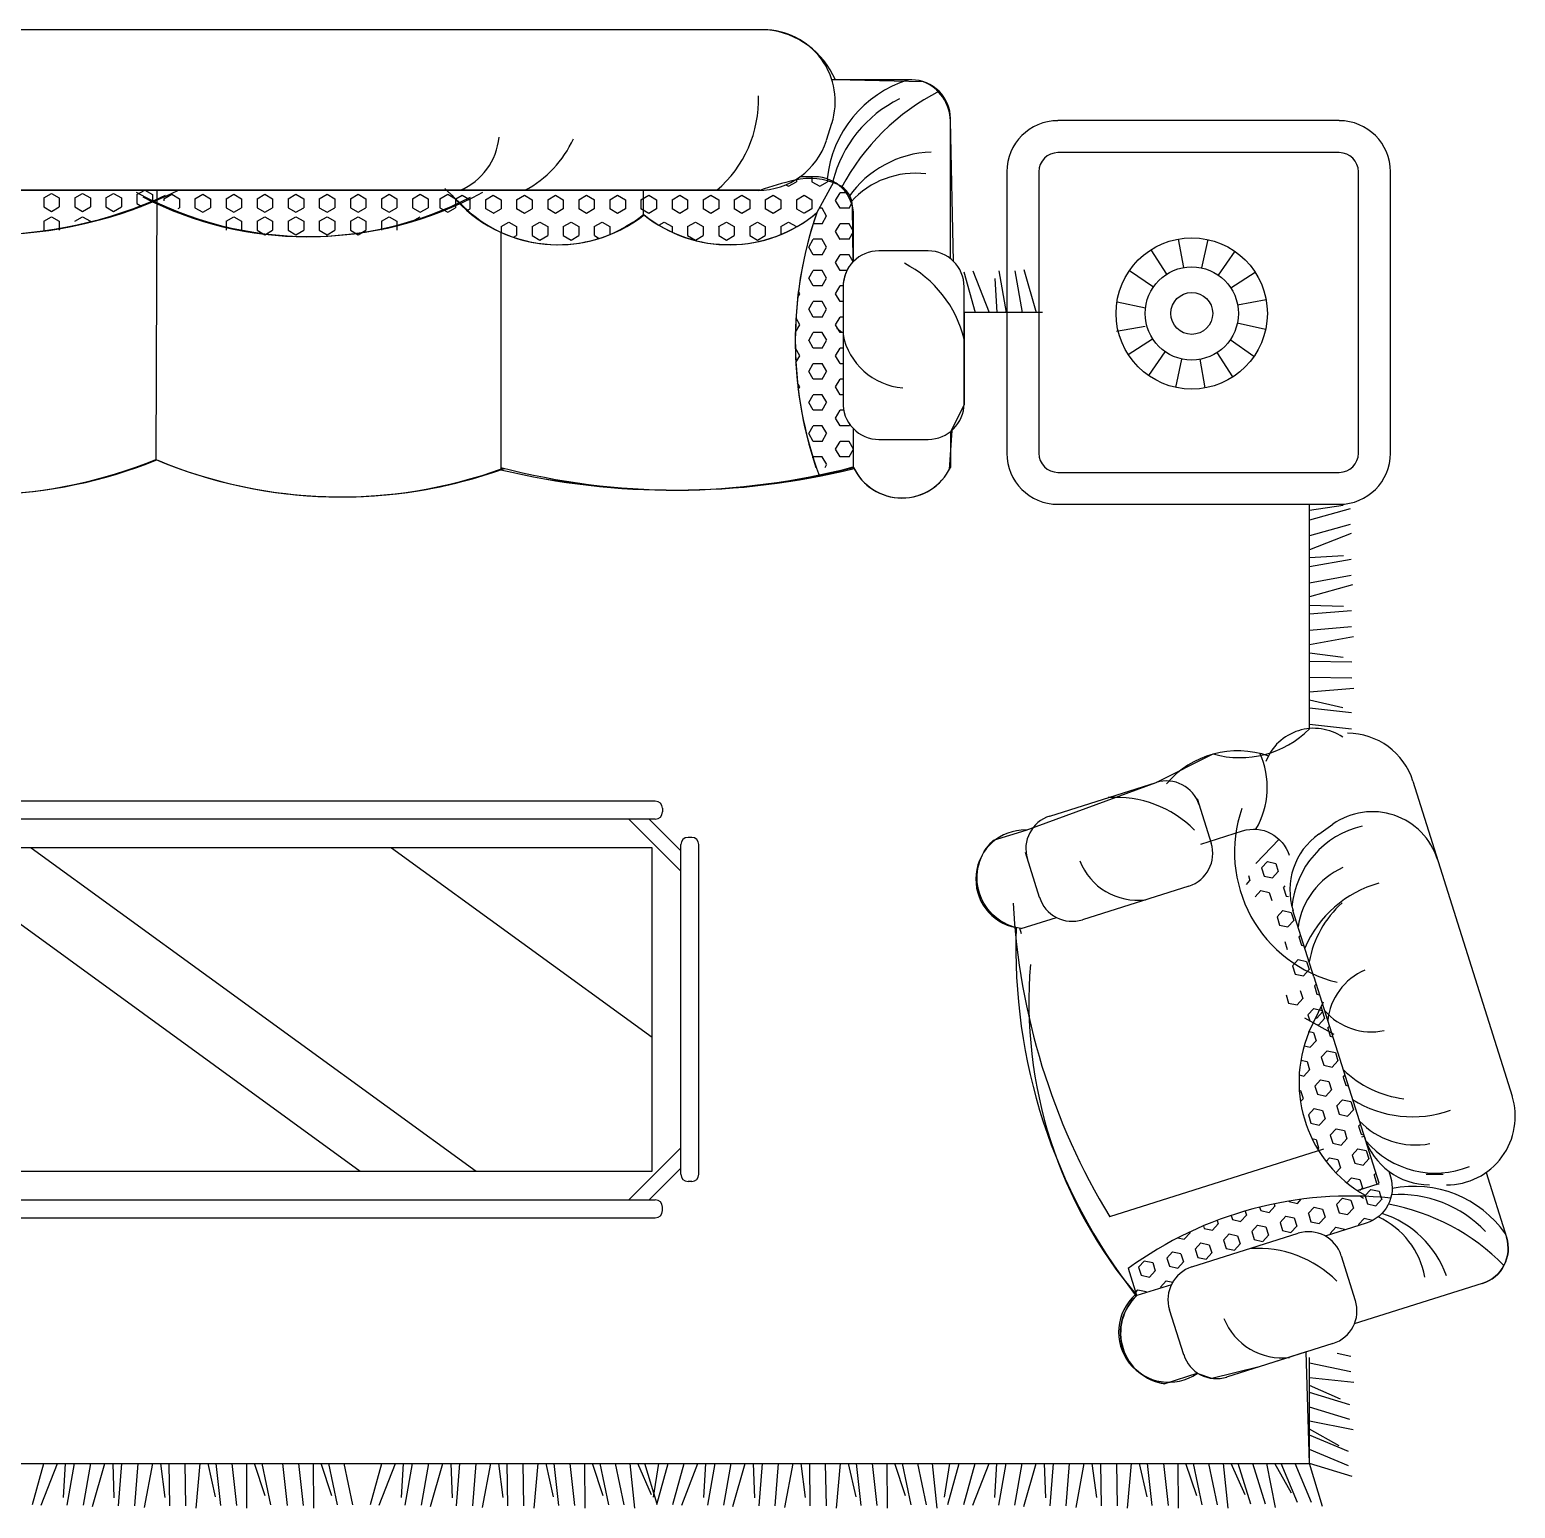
# Model space of a CAD drawing. Header units: inches. Extents: x -0.4 to 42.1, y 14 to 38.8.
# Drawn here: x 32.246 to 34.387, y 18.109 to 20.24 of the extents above; entities that cross this region are included whole.
import ezdxf

# ---------------------------------------------------------------- set-up
doc = ezdxf.new("R2010")
doc.units = ezdxf.units.IN
doc.header["$MEASUREMENT"] = 0
doc.layers.add('02', color=2, linetype='Continuous')
doc.layers.add('8', color=8, linetype='Continuous')

msp = doc.modelspace()

# ---------------------------------------------------------------- hatches: boundary and pattern name
at = {"layer": '8'}
h = msp.add_hatch(dxfattribs=at)
h.set_pattern_fill('HEX', color=256, scale=0.103452, angle=270, style=0)
h.set_pattern_definition([(270, (38.525096, 41.138092), (0.02239791, -1e-17), [0.01293144, -0.02586288]), (30, (38.525096, 41.138092), (-0.011198955, 0.01939716), [0.01293144, -0.02586288]), (330, (38.525096, 41.12516), (0.011198955, 0.01939716), [0.01293144, -0.02586288])])
edge = h.paths.add_edge_path()
edge.add_line((32.8473, 20.0087), (33.131, 20.0087))
edge.add_line((33.131, 20.0087), (33.131, 19.974))
edge.add_ellipse((33.0076, 20.1269), major_axis=(0.139, -0.139), ratio=1, start_angle=274.9942, end_angle=353.8852, ccw=False)
edge.add_line((32.8813, 19.9764), (32.8473, 20.0087))
edge = h.paths.add_edge_path()
edge.add_line((33.131, 20.0087), (33.2959, 20.0087))
edge.add_ellipse((33.2959, 20.1122), major_axis=(0.0732, -0.0732), ratio=1, start_angle=315, end_angle=350.7538)
edge.add_line((33.3563, 20.0282), (33.3777, 20.0282))
edge.add_ellipse((33.3777, 19.9724), major_axis=(0.0395, -0.0395), ratio=1, start_angle=105.7709, end_angle=135, ccw=False)
edge.add_line((33.405, 20.0211), (33.3807, 19.9764))
edge.add_ellipse((33.2543, 20.1269), major_axis=(0.139, -0.139), ratio=1, start_angle=276.1148, end_angle=355.0056, ccw=False)
edge.add_line((33.131, 19.974), (33.131, 20.0087))
h = msp.add_hatch(dxfattribs=at)
h.set_pattern_fill('HEX', color=256, scale=0.103452, angle=270, style=0)
h.set_pattern_definition([(180, (96.467926, 42.492788), (1e-17, 0.022397911), [0.01293144, -0.02586288]), (60, (96.467926, 42.492788), (0.01939716, -0.0111989554), [0.01293144, -0.02586288]), (120, (96.454995, 42.492788), (0.01939716, 0.0111989554), [0.01293144, -0.02586288])])
edge = h.paths.add_edge_path()
edge.add_ellipse((33.4702, 19.7015), major_axis=(0.0366, -0.0366), ratio=1, start_angle=225, end_angle=269.9558)
edge.add_line((33.4336, 19.665), (33.4336, 19.6093))
edge.add_line((33.4336, 19.6093), (33.3793, 19.6093))
edge.add_ellipse((33.9196, 19.7908), major_axis=(0.403, -0.403), ratio=1, start_angle=205.9943, end_angle=243.575, ccw=False)
edge.add_line((33.3807, 19.9764), (33.405, 20.0211))
edge.add_ellipse((33.3777, 19.9724), major_axis=(0.0395, 0.0395), ratio=1, start_angle=-45, end_angle=15.7709, ccw=False)
edge.add_line((33.4336, 19.9724), (33.4336, 19.9063))
edge.add_ellipse((33.4702, 19.8698), major_axis=(0.0366, 0.0366), ratio=1, start_angle=90.0442, end_angle=135)
edge.add_line((33.4184, 19.8698), (33.4184, 19.7015))
h = msp.add_hatch(dxfattribs=at)
h.set_pattern_fill('HEX', color=256, scale=0.104235, angle=162.5039, style=0)
h.set_pattern_definition([(287.496066, (36.219688, 83.52907), (0.020390742, 0.006427637), [0.012343647, -0.024687294]), (47.496066, (36.219688, 83.52907), (-0.015761868, 0.014445082), [0.012343647, -0.024687294]), (347.496066, (36.2234, 83.517298), (0.004628874, 0.020872719), [0.012343647, -0.024687294])])
edge = h.paths.add_edge_path()
edge.add_line((34.1909, 18.5774), (34.1095, 18.8357))
edge.add_line((34.1095, 18.8357), (34.0898, 18.7955))
edge.add_ellipse((34.2631, 18.7237), major_axis=(0.1326, -0.1326), ratio=1, start_angle=202.4903, end_angle=281.3813)
edge.add_line((34.1592, 18.5675), (34.1909, 18.5774))
h = msp.add_hatch(dxfattribs=at)
h.set_pattern_fill('HEX', color=256, scale=0.104235, angle=162.5039, style=0)
h.set_pattern_definition([(287.496066, (36.149064, 83.753115), (0.020390742, 0.006427637), [0.012343647, -0.024687294]), (47.496066, (36.149064, 83.753115), (-0.015761868, 0.014445082), [0.012343647, -0.024687294]), (347.496066, (36.152775, 83.741342), (0.004628874, 0.020872719), [0.012343647, -0.024687294])])
edge = h.paths.add_edge_path()
edge.add_ellipse((34.0893, 18.4585), major_axis=(-0.0349, -0.0349), ratio=1, start_angle=195.6959, end_angle=242.4961, ccw=False)
edge.add_line((34.1135, 18.5016), (34.1725, 18.5202))
edge.add_ellipse((34.1565, 18.571), major_axis=(-0.0377, -0.0377), ratio=1, start_angle=62.4961, end_angle=118.97)
edge.add_ellipse((34.1499, 18.0153), major_axis=(-0.3847, -0.3847), ratio=1, start_angle=218.902, end_angle=261.0711)
edge.add_line((33.8296, 18.4551), (33.8419, 18.416))
edge.add_line((33.8419, 18.416), (33.8916, 18.4316))
edge.add_ellipse((33.9361, 18.4102), major_axis=(0.0349, -0.0349), ratio=1, start_angle=152.4961, end_angle=199.2962, ccw=False)
edge.add_line((33.9213, 18.4573), (34.0744, 18.5056))

# ---------------------------------------------------------------- linework, layer by layer
at = {"layer": '02'}
for p, q in [((33.3089, 20.2401), (31.5483, 20.2396)), ((33.3037, 20.2402), (31.5596, 20.2402)), ((33.5174, 20.1679), (33.4024, 20.1679)), ((33.5345, 20.1652), (33.4074, 20.1679)), ((33.3944, 20.0808), (33.4023, 20.1053)), ((33.5732, 19.9104), (33.5732, 20.112)), ((33.5778, 19.9063), (33.5732, 20.109)), ((34.1336, 20.1092), (33.7281, 20.1092)), ((34.1336, 20.0631), (33.7281, 20.0631)), ((33.3777, 20.0282), (33.3563, 20.0282)), ((33.3807, 19.9764), (33.405, 20.0211)), ((33.6544, 20.0354), (33.6544, 19.6299)), ((33.7004, 20.0354), (33.7004, 19.6299)), ((34.1613, 19.6299), (34.1613, 20.0354)), ((34.2074, 19.6299), (34.2074, 20.0354)), ((33.2987, 20.0088), (31.5659, 20.0087)), ((33.2959, 20.0087), (31.5674, 20.0087)), ((32.2665, 19.9978), (32.2777, 20.0043)), ((32.2665, 19.9978), (32.2665, 19.9849)), ((32.2777, 20.0043), (32.2889, 19.9978)), ((32.2889, 19.9978), (32.2889, 19.9849)), ((32.3113, 19.9978), (32.3225, 20.0043)), ((32.3113, 19.9978), (32.3113, 19.9849)), ((32.3225, 20.0043), (32.3337, 19.9978)), ((32.3337, 19.9978), (32.3337, 19.9849)), ((32.3561, 19.9978), (32.3673, 20.0043)), ((32.3561, 19.9978), (32.3561, 19.9849)), ((32.3673, 20.0043), (32.3785, 19.9978)), ((32.3785, 19.9978), (32.3785, 19.9849)), ((32.4009, 20.0026), (32.4121, 20.0091)), ((32.4009, 20.0026), (32.4009, 19.9897)), ((32.4121, 20.0091), (32.4233, 20.0026)), ((32.4233, 20.0026), (32.4233, 19.9934)), ((32.4297, 20.0087), (32.4282, 19.6209)), ((32.4397, 19.9966), (32.4509, 20.003)), ((32.4397, 19.9966), (32.4397, 19.9938)), ((32.4509, 20.003), (32.4621, 19.9966)), ((32.4621, 19.9966), (32.4621, 19.9836)), ((32.4845, 19.9966), (32.4956, 20.003)), ((32.4845, 19.9966), (32.4845, 19.9836)), ((32.4956, 20.003), (32.5068, 19.9966)), ((32.5068, 19.9966), (32.5068, 19.9836)), ((32.5292, 19.9966), (32.5404, 20.003)), ((32.5292, 19.9966), (32.5292, 19.9836)), ((32.5404, 20.003), (32.5516, 19.9966)), ((32.5516, 19.9966), (32.5516, 19.9836)), ((32.574, 19.9966), (32.5852, 20.003)), ((32.574, 19.9966), (32.574, 19.9836)), ((32.5852, 20.003), (32.5964, 19.9966)), ((32.5964, 19.9966), (32.5964, 19.9836)), ((32.6188, 19.9966), (32.63, 20.003)), ((32.6188, 19.9966), (32.6188, 19.9836)), ((32.63, 20.003), (32.6412, 19.9966)), ((32.6412, 19.9966), (32.6412, 19.9836)), ((32.6636, 19.9966), (32.6748, 20.003)), ((32.6636, 19.9966), (32.6636, 19.9836)), ((32.6748, 20.003), (32.686, 19.9966)), ((32.686, 19.9966), (32.686, 19.9836)), ((32.7084, 19.9966), (32.7196, 20.003)), ((32.7084, 19.9966), (32.7084, 19.9836)), ((32.7196, 20.003), (32.7308, 19.9966)), ((32.7308, 19.9966), (32.7308, 19.9836)), ((32.7532, 19.9966), (32.7644, 20.003)), ((32.7532, 19.9966), (32.7532, 19.9836)), ((32.7644, 20.003), (32.7756, 19.9966)), ((32.7756, 19.9966), (32.7756, 19.9836)), ((32.798, 19.9966), (32.8092, 20.003)), ((32.798, 19.9966), (32.798, 19.9836)), ((32.8092, 20.003), (32.8204, 19.9966)), ((32.8204, 19.9966), (32.8204, 19.9836)), ((32.8376, 19.9966), (32.8488, 20.003)), ((32.8376, 19.9966), (32.8376, 19.9836)), ((32.8813, 19.9764), (32.8444, 20.0115)), ((32.8488, 20.003), (32.86, 19.9966)), ((32.86, 19.9966), (32.86, 19.9836)), ((33.131, 19.974), (33.131, 20.0087)), ((32.2665, 19.9849), (32.2777, 19.9784)), ((32.2777, 19.9784), (32.2889, 19.9849)), ((32.3113, 19.9849), (32.3225, 19.9784)), ((32.3225, 19.9784), (32.3337, 19.9849)), ((32.3561, 19.9849), (32.3673, 19.9784)), ((32.3673, 19.9784), (32.3785, 19.9849)), ((32.4009, 19.9897), (32.408, 19.9856)), ((32.4602, 19.9826), (32.4621, 19.9836)), ((32.4845, 19.9836), (32.4956, 19.9772)), ((32.4956, 19.9772), (32.5068, 19.9836)), ((32.5292, 19.9836), (32.5404, 19.9772)), ((32.5404, 19.9772), (32.5516, 19.9836)), ((32.574, 19.9836), (32.5852, 19.9772)), ((32.5852, 19.9772), (32.5964, 19.9836)), ((32.6188, 19.9836), (32.63, 19.9772)), ((32.63, 19.9772), (32.6412, 19.9836)), ((32.6636, 19.9836), (32.6748, 19.9772)), ((32.6748, 19.9772), (32.686, 19.9836)), ((32.7084, 19.9836), (32.7196, 19.9772)), ((32.7196, 19.9772), (32.7308, 19.9836)), ((32.7532, 19.9836), (32.7644, 19.9772)), ((32.7644, 19.9772), (32.7756, 19.9836)), ((32.798, 19.9836), (32.8092, 19.9772)), ((32.8092, 19.9772), (32.8204, 19.9836)), ((32.8376, 19.9836), (32.8488, 19.9772)), ((32.8488, 19.9772), (32.86, 19.9836)), ((33.3808, 19.9766), (33.3806, 19.9762)), ((33.3808, 19.9766), (33.3808, 19.9766)), ((33.4332, 19.906), (33.4321, 19.985)), ((32.2665, 19.9643), (32.2777, 19.9707)), ((32.2665, 19.9643), (32.2665, 19.9513)), ((32.2777, 19.9707), (32.2889, 19.9643)), ((32.2889, 19.9643), (32.2889, 19.9513)), ((32.3113, 19.9643), (32.3225, 19.9707)), ((32.3225, 19.9707), (32.3337, 19.9643)), ((32.5292, 19.9642), (32.5404, 19.9706)), ((32.5292, 19.9642), (32.5292, 19.9512)), ((32.5404, 19.9706), (32.5516, 19.9642)), ((32.5516, 19.9642), (32.5516, 19.9512)), ((32.574, 19.9642), (32.5852, 19.9706)), ((32.574, 19.9642), (32.574, 19.9512)), ((32.5852, 19.9706), (32.5964, 19.9642)), ((32.5964, 19.9642), (32.5964, 19.9512)), ((32.6188, 19.9642), (32.63, 19.9706)), ((32.6188, 19.9642), (32.6188, 19.9512)), ((32.63, 19.9706), (32.6412, 19.9642)), ((32.6412, 19.9642), (32.6412, 19.9512)), ((32.6636, 19.9642), (32.6748, 19.9706)), ((32.6636, 19.9642), (32.6636, 19.9512)), ((32.6748, 19.9706), (32.686, 19.9642)), ((32.686, 19.9642), (32.686, 19.9512)), ((32.7084, 19.9642), (32.7196, 19.9706)), ((32.7084, 19.9642), (32.7084, 19.9512)), ((32.7196, 19.9706), (32.7308, 19.9642)), ((32.7308, 19.9642), (32.7308, 19.9512)), ((32.7532, 19.9642), (32.7644, 19.9706)), ((32.7532, 19.9642), (32.7532, 19.9512)), ((32.7644, 19.9706), (32.7756, 19.9642)), ((32.7756, 19.9642), (32.7756, 19.9512)), ((32.798, 19.9642), (32.8092, 19.9706)), ((33.4336, 19.9063), (33.4336, 19.9724)), ((32.574, 19.9512), (32.5852, 19.9448)), ((32.5852, 19.9448), (32.5964, 19.9512)), ((32.6188, 19.9512), (32.63, 19.9448)), ((32.63, 19.9448), (32.6412, 19.9512)), ((32.6636, 19.9512), (32.6748, 19.9448)), ((32.6748, 19.9448), (32.686, 19.9512)), ((32.7084, 19.9512), (32.7196, 19.9448)), ((32.7196, 19.9448), (32.7308, 19.9512)), ((32.9253, 19.9485), (32.9253, 19.6061)), ((33.9015, 19.9385), (33.909, 19.8974)), ((33.944, 19.9378), (33.9352, 19.897)), ((33.5412, 19.9215), (33.4702, 19.9215)), ((33.8619, 19.9229), (33.8846, 19.8878)), ((33.983, 19.9209), (33.9592, 19.8865)), ((33.5926, 19.8913), (33.6089, 19.8327)), ((33.6053, 19.8926), (33.6288, 19.8327)), ((33.6429, 19.8926), (33.6535, 19.8327)), ((33.6661, 19.8926), (33.6767, 19.8327)), ((33.6792, 19.8945), (33.6969, 19.8327)), ((33.8314, 19.8933), (33.8657, 19.8695)), ((34.0126, 19.8903), (33.9774, 19.8677)), ((33.4184, 19.8698), (33.4184, 19.7015)), ((33.5928, 19.6995), (33.5929, 19.8704)), ((33.5929, 19.7015), (33.5929, 19.8698)), ((33.6374, 19.8816), (33.6403, 19.8327)), ((33.8134, 19.8482), (33.8543, 19.8393)), ((34.0282, 19.8508), (33.9871, 19.8433)), ((33.5929, 19.8327), (33.5928, 19.6995)), ((33.4167, 19.8036), (33.4095, 19.8096)), ((33.8127, 19.8057), (33.8538, 19.8131)), ((34.0275, 19.8083), (33.9866, 19.8171)), ((33.8294, 19.7722), (33.8645, 19.7949)), ((34.0106, 19.7693), (33.9762, 19.7931)), ((33.859, 19.7417), (33.8827, 19.776)), ((33.898, 19.7248), (33.9068, 19.7656)), ((33.9405, 19.7241), (33.933, 19.7652)), ((33.98, 19.7397), (33.9574, 19.7748)), ((33.5928, 19.6995), (33.5732, 19.6609)), ((33.4336, 19.6101), (33.4334, 19.6651)), ((33.4336, 19.6093), (33.4336, 19.665)), ((33.5717, 19.6062), (33.5755, 19.6628)), ((33.5732, 19.6609), (33.5732, 19.6093)), ((33.4702, 19.6498), (33.5412, 19.6498)), ((32.9253, 19.6061), (32.9253, 19.6061)), ((33.7281, 19.6022), (34.1336, 19.6022)), ((33.7281, 19.5562), (34.1336, 19.5562)), ((34.1391, 19.5547), (34.0906, 19.5471)), ((34.1493, 19.5499), (34.0906, 19.5336)), ((34.1493, 19.5269), (34.0906, 19.5107)), ((34.1505, 19.5142), (34.0906, 19.4907)), ((34.1396, 19.4822), (34.0906, 19.4792)), ((34.1506, 19.4766), (34.0906, 19.466)), ((34.1506, 19.4534), (34.0906, 19.4428)), ((34.1525, 19.4404), (34.0906, 19.4227)), ((34.1397, 19.4089), (34.0906, 19.4106)), ((34.1513, 19.4027), (34.0906, 19.3979)), ((34.1513, 19.3795), (34.0906, 19.3746)), ((34.1539, 19.3653), (34.0906, 19.3536)), ((34.1393, 19.3356), (34.0906, 19.3419)), ((34.1515, 19.3288), (34.0906, 19.3297)), ((34.1515, 19.3057), (34.0906, 19.3067)), ((34.1547, 19.291), (34.0906, 19.2853)), ((34.1385, 19.2628), (34.0906, 19.2738)), ((34.1511, 19.2555), (34.0906, 19.2622)), ((34.1511, 19.2323), (34.0906, 19.239)), ((33.8697, 19.1552), (33.952, 19.1964)), ((33.6822, 19.0868), (33.8697, 19.1552)), ((33.7165, 19.107), (33.8697, 19.1552)), ((34.2398, 19.1572), (34.3829, 18.7032)), ((33.1479, 19.1285), (31.7194, 19.1285)), ((33.9286, 19.1324), (33.949, 19.0678)), ((33.1479, 19.1026), (31.7194, 19.1026)), ((33.1099, 19.1026), (33.1847, 19.0277)), ((33.1392, 19.1026), (33.1847, 19.057)), ((33.1582, 19.1181), (33.1582, 19.1129)), ((33.2003, 19.0761), (33.1951, 19.0761)), ((33.6351, 19.072), (33.6822, 19.0868)), ((33.9342, 19.0666), (33.9943, 19.0855)), ((34.1042, 19.081), (34.1243, 19.0952)), ((32.0811, 19.0612), (32.7225, 18.5953)), ((32.2485, 19.0612), (32.8899, 18.5953)), ((32.7678, 19.0612), (33.1433, 18.7884)), ((33.1847, 18.5907), (33.1847, 19.0658)), ((33.2106, 18.5907), (33.2106, 19.0658)), ((33.7016, 18.9898), (33.6813, 19.0545)), ((34.0132, 19.0386), (34.0469, 19.0735)), ((34.0216, 19.0322), (34.03, 19.0413)), ((34.03, 19.0413), (34.042, 19.0387)), ((34.042, 19.0387), (34.0457, 19.0269)), ((33.9997, 19.0083), (34.0049, 19.014)), ((34.0026, 19.0215), (34.0049, 19.014)), ((34.0216, 19.0322), (34.0253, 19.0205)), ((34.0253, 19.0205), (34.0374, 19.0178)), ((34.0374, 19.0178), (34.0457, 19.0269)), ((33.9167, 19.0059), (33.7636, 18.9576)), ((34.0124, 18.9905), (34.0207, 18.9996)), ((34.0207, 18.9996), (34.0328, 18.9969)), ((34.0328, 18.9969), (34.0365, 18.9852)), ((34.0531, 19.0034), (34.0557, 19.0062)), ((34.0531, 19.0034), (34.0569, 18.9916)), ((34.0569, 18.9916), (34.0606, 18.9908)), ((34.0439, 18.9616), (34.0522, 18.9707)), ((34.0522, 18.9707), (34.0643, 18.968)), ((34.097, 18.8752), (34.0669, 18.9706)), ((33.6752, 18.9449), (33.7259, 18.9609)), ((34.0439, 18.9616), (34.0476, 18.9498)), ((34.0476, 18.9498), (34.0597, 18.9472)), ((34.0597, 18.9472), (34.068, 18.9563)), ((34.0643, 18.968), (34.068, 18.9563)), ((33.6756, 18.9374, 0.3386), (33.6732, 18.9452, 0.3386)), ((34.055, 18.9263), (34.0587, 18.9145)), ((34.0754, 18.9327), (34.078, 18.9355)), ((34.0754, 18.9327), (34.0791, 18.9209)), ((34.0791, 18.9209), (34.0828, 18.9201)), ((34.0662, 18.891), (34.0745, 18.9001)), ((34.0662, 18.891), (34.0699, 18.8792)), ((34.0745, 18.9001), (34.0865, 18.8974)), ((34.0819, 18.8765), (34.0903, 18.8856)), ((34.0865, 18.8974), (34.0903, 18.8856)), ((34.0699, 18.8792), (34.0819, 18.8765)), ((34.097, 18.8752), (34.1905, 18.5786)), ((34.0977, 18.8621), (34.1002, 18.8649)), ((34.0977, 18.8621), (34.1014, 18.8503)), ((34.0569, 18.8492), (34.0606, 18.8375)), ((34.0727, 18.8348), (34.081, 18.8439)), ((34.0773, 18.8557), (34.081, 18.8439)), ((34.1014, 18.8503), (34.1051, 18.8495)), ((34.0606, 18.8375), (34.0727, 18.8348)), ((34.0884, 18.8203), (34.0968, 18.8294)), ((34.0884, 18.8203), (34.0912, 18.8116)), ((34.0898, 18.7955), (34.1111, 18.8391)), ((34.0968, 18.8294), (34.1088, 18.8268)), ((34.1088, 18.8268), (34.1125, 18.815)), ((34.0833, 18.816), (34.1259, 18.7925)), ((34.0998, 18.8069), (34.1042, 18.8059)), ((34.1042, 18.8059), (34.1125, 18.815)), ((33.1099, 18.5538), (33.1847, 18.6287)), ((33.8029, 18.53), (34.1114, 18.6272)), ((34.1663, 18.6445), (34.1694, 18.6455)), ((33.1392, 18.5538), (33.1847, 18.5994)), ((34.2048, 18.595), (34.2073, 18.5871)), ((34.2587, 18.591), (34.2833, 18.591)), ((34.3452, 18.5932), (34.3746, 18.5)), ((33.2003, 18.5803), (33.1951, 18.5803)), ((34.1592, 18.5675), (34.1909, 18.5774)), ((34.1632, 18.5672), (34.1652, 18.5693)), ((34.1705, 18.5598), (34.1789, 18.5689)), ((34.1789, 18.5689), (34.1909, 18.5663)), ((34.1898, 18.5771), (34.191, 18.5768)), ((34.1909, 18.5663), (34.1937, 18.5576)), ((31.7194, 18.5538), (33.1479, 18.5538)), ((33.1582, 18.5383), (33.1582, 18.5435)), ((34.1643, 18.5592), (34.1683, 18.5563)), ((34.1705, 18.5598), (34.1708, 18.559)), ((31.7194, 18.528), (33.1479, 18.528)), ((34.1725, 18.5202), (34.1135, 18.5016)), ((33.9213, 18.4573), (34.0744, 18.5056)), ((33.8419, 18.416), (33.8296, 18.4551)), ((34.1364, 18.4733), (34.1567, 18.4087)), ((33.8404, 18.4145, 0.3386), (33.8388, 18.4196, 0.3386)), ((33.8916, 18.4316), (33.8419, 18.416)), ((34.3397, 18.4331), (34.1553, 18.375)), ((33.9094, 18.3307), (33.889, 18.3954)), ((34.1245, 18.3468), (33.9713, 18.2985)), ((34.086, 18.3346), (34.018, 18.3132)), ((34.0906, 18.1737), (34.086, 18.3346)), ((34.1502, 18.3283), (34.1304, 18.3325)), ((34.018, 18.3132), (33.95, 18.2966)), ((34.1502, 18.3062), (34.0906, 18.3187)), ((33.93, 18.3039), (33.882, 18.2888)), ((33.95, 18.2966), (33.9287, 18.3035)), ((34.1546, 18.2908), (34.0906, 18.2974)), ((34.1355, 18.2665), (34.0906, 18.2863)), ((34.1488, 18.2583), (34.0906, 18.2764)), ((34.1488, 18.2371), (34.0906, 18.2551)), ((34.1537, 18.2224), (34.0906, 18.235)), ((34.1334, 18.1995), (34.0906, 18.2235)), ((34.1468, 18.191), (34.0906, 18.2145)), ((34.1468, 18.1707), (34.0906, 18.1942)), ((32.2502, 18.115), (32.2665, 18.1737)), ((32.2629, 18.1138), (32.2864, 18.1737)), ((32.2949, 18.1247), (32.2979, 18.1737)), ((32.3005, 18.1137), (32.3111, 18.1737)), ((32.3237, 18.1137), (32.3343, 18.1737)), ((32.3367, 18.1118), (32.3545, 18.1737)), ((32.3682, 18.1246), (32.3665, 18.1737)), ((32.3744, 18.113), (32.3793, 18.1737)), ((32.3976, 18.113), (32.4025, 18.1737)), ((32.4118, 18.1104), (32.4236, 18.1737)), ((32.4415, 18.125), (32.4352, 18.1737)), ((32.4483, 18.1128), (32.4474, 18.1737)), ((32.4714, 18.1128), (32.4705, 18.1737)), ((32.4861, 18.1096), (32.4918, 18.1737)), ((32.5143, 18.1258), (32.5033, 18.1737)), ((32.5216, 18.1132), (32.5149, 18.1737)), ((32.5448, 18.1132), (32.5381, 18.1737)), ((32.5594, 18.1093), (32.559, 18.1737)), ((32.5858, 18.1271), (32.5703, 18.1737)), ((32.5936, 18.1141), (32.5811, 18.1737)), ((32.6178, 18.1132), (32.611, 18.1737)), ((32.641, 18.1132), (32.6343, 18.1737)), ((32.6556, 18.1093), (32.6551, 18.1737)), ((32.6819, 18.1271), (32.6665, 18.1737)), ((32.6897, 18.1141), (32.6773, 18.1737)), ((32.7121, 18.1141), (32.6997, 18.1737)), ((32.7374, 18.115), (32.7536, 18.1737)), ((32.7501, 18.1138), (32.7736, 18.1737)), ((32.7821, 18.1247), (32.7851, 18.1737)), ((32.7876, 18.1137), (32.7982, 18.1737)), ((32.8109, 18.1137), (32.8215, 18.1737)), ((32.8239, 18.1118), (32.8416, 18.1737)), ((32.8554, 18.1246), (32.8537, 18.1737)), ((32.8616, 18.113), (32.8664, 18.1737)), ((32.8848, 18.113), (32.8897, 18.1737)), ((32.899, 18.1104), (32.9107, 18.1737)), ((32.9287, 18.125), (32.9224, 18.1737)), ((32.9355, 18.1128), (32.9346, 18.1737)), ((32.9586, 18.1128), (32.9576, 18.1737)), ((32.9733, 18.1096), (32.979, 18.1737)), ((33.0014, 18.1258), (32.9905, 18.1737)), ((33.0088, 18.1132), (33.0021, 18.1737)), ((33.032, 18.1132), (33.0253, 18.1737)), ((33.0466, 18.1093), (33.0461, 18.1737)), ((33.0729, 18.1271), (33.0575, 18.1737)), ((33.0807, 18.1141), (33.0683, 18.1737)), ((33.1028, 18.1141), (33.0903, 18.1737)), ((33.1182, 18.1097), (33.1117, 18.1737)), ((33.1425, 18.1288), (33.1227, 18.1737)), ((33.1507, 18.1155), (33.1326, 18.1737)), ((33.1454, 18.1252), (33.153, 18.1737)), ((33.1502, 18.115), (33.1665, 18.1737)), ((33.1732, 18.115), (33.1894, 18.1737)), ((33.1859, 18.1138), (33.2094, 18.1737)), ((33.2179, 18.1247), (33.2209, 18.1737)), ((33.2234, 18.1137), (33.2341, 18.1737)), ((33.2467, 18.1137), (33.2573, 18.1737)), ((33.2597, 18.1118), (33.2774, 18.1737)), ((33.2912, 18.1246), (33.2895, 18.1737)), ((33.2974, 18.113), (33.3022, 18.1737)), ((33.3206, 18.113), (33.3255, 18.1737)), ((33.3348, 18.1104), (33.3465, 18.1737)), ((33.3645, 18.125), (33.3582, 18.1737)), ((33.3713, 18.1128), (33.3704, 18.1737)), ((33.3944, 18.1128), (33.3934, 18.1737)), ((33.4091, 18.1096), (33.4148, 18.1737)), ((33.4372, 18.1258), (33.4263, 18.1737)), ((33.4446, 18.1132), (33.4379, 18.1737)), ((33.4678, 18.1132), (33.4611, 18.1737)), ((33.4824, 18.1093), (33.482, 18.1737)), ((33.5087, 18.1271), (33.4933, 18.1737)), ((33.5165, 18.1141), (33.5041, 18.1737)), ((33.5386, 18.1141), (33.5261, 18.1737)), ((33.554, 18.1097), (33.5475, 18.1737)), ((33.5648, 18.1252), (33.5724, 18.1737)), ((33.5697, 18.115), (33.5859, 18.1737)), ((33.5926, 18.115), (33.6089, 18.1737)), ((33.6053, 18.1138), (33.6288, 18.1737)), ((33.6374, 18.1247), (33.6403, 18.1737)), ((33.6429, 18.1137), (33.6535, 18.1737)), ((33.6661, 18.1137), (33.6767, 18.1737)), ((33.6792, 18.1118), (33.6969, 18.1737)), ((33.7106, 18.1246), (33.7089, 18.1737)), ((33.7168, 18.113), (33.7217, 18.1737)), ((33.7401, 18.113), (33.7449, 18.1737)), ((33.7543, 18.1104), (33.766, 18.1737)), ((33.784, 18.125), (33.7776, 18.1737)), ((33.7908, 18.1128), (33.7898, 18.1737)), ((33.8138, 18.1128), (33.8129, 18.1737)), ((33.8286, 18.1096), (33.8342, 18.1737)), ((33.8567, 18.1258), (33.8458, 18.1737)), ((33.864, 18.1132), (33.8573, 18.1737)), ((33.8873, 18.1132), (33.8806, 18.1737)), ((33.9018, 18.1093), (33.9014, 18.1737)), ((33.9282, 18.1271), (33.9127, 18.1737)), ((33.936, 18.1141), (33.9235, 18.1737)), ((33.958, 18.1141), (33.9456, 18.1737)), ((33.9735, 18.1097), (33.9669, 18.1737)), ((33.9978, 18.1288), (33.978, 18.1737)), ((34.006, 18.1155), (33.9879, 18.1737)), ((34.0272, 18.1155), (34.0092, 18.1737)), ((34.0419, 18.1106), (34.0293, 18.1737)), ((34.0648, 18.1309), (34.0408, 18.1737)), ((34.0733, 18.1175), (34.0498, 18.1737)), ((34.0936, 18.1175), (34.0701, 18.1737)), ((34.1092, 18.1121), (34.0906, 18.1737)), ((34.1522, 18.1551), (34.0906, 18.1737))]:
    msp.add_line(p, q, dxfattribs=at)
for points in [[(33.7057, 19.8327), (33.5929, 19.8327)], [(34.0906, 19.2324), (34.0906, 19.5562)], [(30.901, 18.1737), (34.0906, 18.1737), (34.0906, 18.3268)]]:
    msp.add_lwpolyline(points, dxfattribs=at)
msp.add_lwpolyline([(31.724, 19.0612), (31.724, 18.5953), (33.1433, 18.5953), (33.1433, 19.0612)], close=True, dxfattribs=at)
for radius in [0.109, 0.0672, 0.0302]:
    msp.add_circle((33.921, 19.8313), radius, dxfattribs=at)
for centre, radius, start, end in [((33.3037, 20.1367), 0.1035, 342.3156, 90), ((33.2972, 20.1209), 0.1198, 23.1194, 84.4121), ((33.5623, 20.0078), 0.1677, 107.404, 174.0132), ((33.7072, 19.8586), 0.3293, 117.1616, 152.0693), ((33.511, 20.1076), 0.0622, 1.2904, 67.7865), ((33.1248, 20.1391), 0.1718, 310.6378, 1.973), ((33.5782, 19.9791), 0.1794, 115.967, 166.2674), ((33.7281, 20.0354), 0.0737, 90, 180), ((34.1336, 20.0354), 0.0737, 0, 90), ((32.8299, 20.0944), 0.0933, 293.308, 354.4265), ((32.8852, 20.1492), 0.1591, 298.0452, 335.4222), ((33.2959, 20.1122), 0.1035, 270, 342.3156), ((33.5513, 19.9115), 0.1525, 92.1637, 144.8293), ((33.7281, 20.0354), 0.0276, 90, 180), ((34.1336, 20.0354), 0.0276, 0, 90), ((33.4629, 19.5357), 0.5007, 103.1666, 109.1451), ((33.3709, 19.9288), 0.097, 65.5378, 103.1666), ((33.5226, 19.9081), 0.1252, 82.9605, 137.7429), ((32.1863, 20.5618), 0.617, 243.6983, 296.3017), ((32.1827, 20.5637), 0.619, 245.1616, 294.7643), ((32.6495, 20.4628), 0.5207, 241.322, 298.678), ((32.6459, 20.4589), 0.517, 242.7769, 297.1417), ((33.0078, 20.1305), 0.2001, 220.1055, 308.2481), ((33.3963, 19.9845), 0.0359, 0.8141, 65.5378), ((33.2543, 20.1268), 0.1964, 231.3781, 310.0878), ((33.9138, 19.7918), 0.5642, 160.9207, 200.2259), ((33.4702, 19.8698), 0.0517, 90, 180), ((33.5412, 19.8698), 0.0517, 0, 90), ((33.48, 19.8675), 0.0615, 155.2562, 180), ((33.4614, 19.8761), 0.0411, 133.2715, 155.2562), ((33.4307, 19.7552), 0.1668, 13.4652, 62.7979), ((33.5113, 19.8184), 0.0944, 190.55, 265.9463), ((33.4704, 19.7017), 0.052, 177.4724, 269.9777), ((33.5412, 19.7015), 0.0517, 270, 0), ((32.1694, 20.2534), 0.6834, 251.1183, 292.2472), ((32.1706, 20.2609), 0.6909, 251.2253, 292.0216), ((32.6944, 20.2503), 0.6834, 247.0708, 290.058), ((32.6958, 20.2568), 0.69, 247.4287, 289.8725), ((33.7281, 19.6299), 0.0737, 180, 270), ((33.7281, 19.6299), 0.0276, 180, 270), ((34.1336, 19.6299), 0.0737, 270, 0), ((34.1336, 19.6299), 0.0276, 270, 0), ((32.6956, 20.2578), 0.6909, 251.2253, 289.8541), ((33.1715, 20.6209), 1.0442, 256.3616, 284.5154), ((33.1794, 20.5856), 1.0088, 255.4084, 284.5916), ((33.1765, 20.6626), 1.086, 256.624, 283.7352), ((33.5034, 19.6427), 0.0774, 204.965, 334.4112), ((33.9905, 19.3331), 0.142, 254.2829, 314.8406), ((34.097, 19.1595, 0.6771), 0.0739, 55.8218, 159.1703), ((34.1456, 19.1275), 0.0987, 17.4961, 89.9746), ((33.9873, 19.0664, 0.6771), 0.1346, 70.6575, 139.758), ((33.9103, 19.1481), 0.1195, 329.7532, 24.5356), ((33.8845, 19.1082), 0.0494, 17.4961, 107.4961), ((33.1479, 19.1181), 0.0104, 0, 90), ((33.8119, 18.9747), 0.1592, 44.6981, 94.0309), ((33.1479, 19.1129), 0.0104, 270, 0), ((33.7313, 19.0599), 0.0494, 107.4961, 197.4961), ((34.1755, 19.055), 0.1929, 161.0052, 256.4761), ((34.1812, 19.0145), 0.0987, 17.4961, 125.1804), ((33.1951, 19.0658), 0.0104, 90, 180), ((33.2003, 19.0658), 0.0104, 0, 90), ((33.6807, 19.016), 0.0709, 88.7957, 259.6996), ((34.1611, 19.0003), 0.0987, 125.1804, 197.4961), ((34.1968, 18.9639), 0.1321, 103.1922, 174.5911), ((33.9019, 19.053), 0.0494, 287.4961, 17.4961), ((33.8433, 19.0756), 0.0901, 201.5498, 276.946), ((34.1842, 18.9313), 0.1111, 114.1095, 171.7763), ((34.2347, 18.8523), 0.164, 105.523, 156.8583), ((34.6255, 19.0301), 0.963, 182.9044, 211.3234), ((33.7487, 19.0047), 0.0494, 197.4961, 287.4961), ((34.2395, 18.8691), 0.1519, 132.0739, 169.4509), ((34.4775, 18.9163), 0.81, 177.8833, 218.0504), ((34.3386, 18.839), 0.6524, 175.2489, 220.4253), ((34.2055, 18.803), 0.089, 113.0696, 174.1881), ((34.1797, 18.8849), 0.089, 220.804, 281.9226), ((34.2454, 18.8503), 0.1519, 225.5412, 262.9182), ((34.2393, 18.8376), 0.164, 238.1339, 289.4691), ((34.2885, 18.6741), 0.0987, 269.8117, 17.4961), ((34.2433, 18.744), 0.1111, 223.2158, 280.8827), ((34.2639, 18.6742), 0.0987, 197.4961, 269.8117), ((34.2723, 18.7245), 0.1321, 220.401, 291.8), ((33.1951, 18.5907), 0.0104, 180, 270), ((33.2003, 18.5907), 0.0104, 270, 0), ((34.2417, 18.4132), 0.1601, 34.9001, 101.5092), ((33.1479, 18.5435), 0.0104, 0, 90), ((34.1474, 18.2384), 0.3143, 44.6577, 79.5654), ((34.2201, 18.3904), 0.1712, 43.4631, 93.7635), ((33.1479, 18.5383), 0.0104, 270, 0), ((34.1396, 18.4207), 0.1195, 10.4566, 65.239), ((34.1509, 18.3955), 0.1456, 19.6598, 72.3254), ((34.0893, 18.4585), 0.0494, 17.4961, 107.4961), ((34.3237, 18.484), 0.0533, 287.4961, 17.4961), ((34.0168, 18.3247), 0.1592, 44.6981, 94.0309), ((33.9361, 18.4102), 0.0494, 107.4961, 197.4961), ((33.8879, 18.3633), 0.0723, 131.9073, 304.3019), ((33.8924, 18.362), 0.0739, 133.0891, 261.903), ((34.1097, 18.3939), 0.0494, 287.4961, 17.4961), ((34.0512, 18.4161), 0.0901, 201.5498, 276.946), ((33.9565, 18.3456), 0.0494, 197.4961, 287.4961)]:
    msp.add_arc(centre, radius, start, end, dxfattribs=at)
for centre, major_axis, start_param, end_param in [((33.5174, 20.112), (-0.0395, -0.0395), 2.356194, 3.926991), ((33.3777, 19.9724), (-0.0395, -0.0395), 2.356194, 3.926991), ((33.0076, 20.1269), (-0.139, 0.139), 1.657961, 3.03487), ((33.2543, 20.1269), (-0.139, -0.139), 0.106723, 1.483628), ((33.9196, 19.7908), (-0.403, -0.403), -1.117111, -0.461203), ((33.5034, 19.6427), (-0.0547, 0.0547), 1.232008, 3.480381), ((34.2631, 18.7237), (-0.1326, 0.1326), 0.392529, 1.842738), ((34.1499, 18.0153), (-0.3847, 0.3847), 5.391357, 6.127346)]:
    msp.add_ellipse(centre, major_axis=major_axis, ratio=1, start_param=start_param, end_param=end_param, dxfattribs=at)
at = {"layer": '02', "extrusion": (0, 0, -1)}
for centre, major_axis, start_param, end_param in [((34.0103, 19.0347), (-0.0377, 0.0377), 0.480034, 2.050831), ((33.6856, 19.018), (-0.0523, -0.0523), 5.639033, 7.887406), ((34.1565, 18.571), (-0.0377, -0.0377), 3.621627, 5.192423), ((34.3237, 18.484), (-0.0377, -0.0377), 3.621627, 5.192423), ((33.8924, 18.362), (-0.0523, 0.0523), 4.068309, 6.316537)]:
    msp.add_ellipse(centre, major_axis=major_axis, ratio=1, start_param=start_param, end_param=end_param, dxfattribs=at)

doc.saveas('drawing.dxf')
